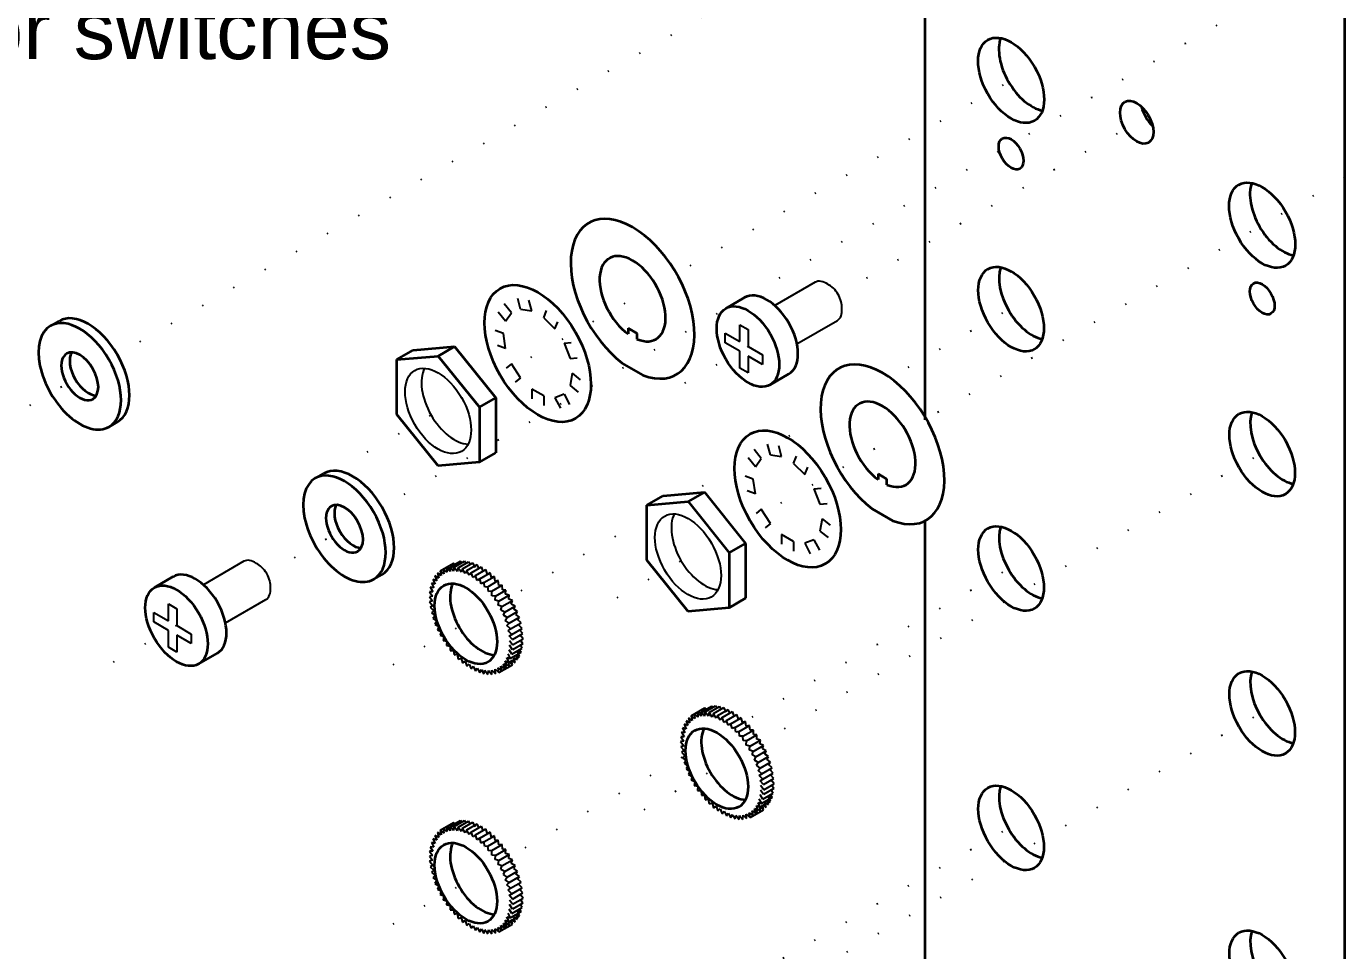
# Model space of a CAD drawing. Header units: millimetres. Extents: x 10 to 410, y 10 to 287.
# Drawn here: x 80.8 to 190.5, y 104.3 to 181.2 of the extents above; entities that cross this region are included whole.
import ezdxf

# ---------------------------------------------------------------- set-up
doc = ezdxf.new("R2010")
doc.units = ezdxf.units.MM
doc.linetypes.add('ACAD_ISO07W100', pattern=[3, 0.1, -2.9])
for name, color, linetype, lineweight, true_color in [('assembly lines', 14, 'ACAD_ISO07W100', 25, 0x800000), ('details', 7, 'Continuous', 25, 0x000000), ('holes', 7, 'Continuous', 35, 0x000000), ('notes', 94, 'Continuous', 25, 0x008000), ('outlines', 7, 'Continuous', 35, 0x000000)]:
    doc.layers.add(name, color=color, linetype=linetype, lineweight=lineweight, true_color=true_color)
doc.styles.add('textstyle40', font='')
doc.styles.get('textstyle40').set_extended_font_data('Nimbus Sans L')

msp = doc.modelspace()

# ---------------------------------------------------------------- linework, layer by layer
at = {"layer": 'assembly lines'}
for p, q in [((163.08, 196.98), (88.41, 153.86)), ((185.08, 184.28), (110.43, 141.18)), ((164.7, 177.82), (134.92, 160.62)), ((174.18, 173.78), (148.38, 158.87)), ((190.51, 168.6), (155.61, 148.45)), ((133.22, 159.64), (126.51, 155.77)), ((164.65, 158.84), (152.69, 151.94)), ((125.47, 155.17), (118.97, 151.42)), ((140.88, 154.55), (134.7, 150.98)), ((86.37, 152.69), (79.81, 148.9)), ((117.04, 150.3), (108.25, 145.23)), ((146.95, 148.62), (144.11, 146.98)), ((184.07, 148.46), (182.69, 147.66)), ((154.01, 147.52), (147.3, 143.65)), ((185.53, 146.78), (141.87, 121.57)), ((139.75, 144.46), (136.02, 142.31)), ((146.26, 143.05), (139.75, 139.3)), ((108.39, 140), (100.84, 135.64)), ((132.45, 140.25), (120.98, 133.63)), ((137.83, 138.18), (129.04, 133.11)), ((164.65, 137.25), (139.54, 122.75)), ((119.19, 132.59), (111.19, 127.97)), ((93.34, 131.31), (87.16, 127.74)), ((184.07, 126.87), (182.69, 126.07)), ((185.53, 125.19), (141.87, 99.98)), ((135.38, 120.35), (120.98, 112.04)), ((140.08, 120.53), (132.07, 115.91)), ((164.65, 115.66), (140.41, 101.66)), ((119.19, 111), (111.19, 106.38)), ((184.07, 105.28), (182.69, 104.48))]:
    msp.add_line(p, q, dxfattribs=at)
at = {"layer": 'details'}
for p, q in [((146.47, 159.9), (143.1, 157.95)), ((121.19, 157.35), (120.59, 158.1)), ((121.95, 157.65), (121.72, 158.54)), ((122.89, 157.5), (122.65, 158.39)), ((120.7, 156.64), (120.1, 157.39)), ((120.7, 156.64), (121.19, 157.35)), ((121.95, 157.65), (122.89, 157.5)), ((123.88, 156.93), (124.12, 157.54)), ((123.88, 156.93), (124.81, 156)), ((120.53, 155.62), (119.84, 155.87)), ((124.81, 156), (125.05, 156.61)), ((140.19, 156.35), (140.88, 155.95)), ((140.19, 154.95), (140.19, 156.35)), ((140.88, 155.95), (140.88, 154.55)), ((144.94, 154.77), (148.31, 156.71)), ((120.7, 154.39), (120.02, 154.64)), ((120.7, 154.39), (120.53, 155.62)), ((125.57, 154.82), (126.17, 154.88)), ((125.57, 154.82), (126.07, 153.54)), ((138.97, 154.85), (138.97, 155.65)), ((138.97, 155.65), (140.19, 154.95)), ((140.19, 154.15), (138.97, 154.85)), ((126.07, 153.54), (126.67, 153.6)), ((140.19, 152.75), (140.19, 154.15)), ((140.88, 154.55), (142.09, 153.85)), ((142.09, 153.05), (140.88, 153.75)), ((140.88, 153.75), (140.88, 152.35)), ((142.09, 153.85), (142.09, 153.05)), ((121.19, 153.11), (120.75, 152.75)), ((121.95, 151.93), (121.19, 153.11)), ((140.88, 152.35), (140.19, 152.75)), ((121.95, 151.93), (121.51, 151.58)), ((126.24, 152.31), (126.07, 151.29)), ((126.24, 152.31), (126.92, 151.78)), ((122.89, 151), (122.89, 150.2)), ((123.88, 150.43), (122.89, 151)), ((123.88, 150.43), (123.88, 149.63)), ((125.57, 150.58), (124.81, 150.28)), ((124.81, 150.28), (125.26, 149.41)), ((125.57, 150.58), (126.02, 149.71)), ((126.07, 151.29), (126.75, 150.75)), ((141.98, 145.23), (141.38, 145.98)), ((142.74, 145.53), (142.5, 146.42)), ((143.67, 145.38), (143.44, 146.27)), ((141.49, 144.53), (140.89, 145.27)), ((141.49, 144.53), (141.98, 145.23)), ((142.74, 145.53), (143.67, 145.38)), ((144.67, 144.81), (144.9, 145.42)), ((144.67, 144.81), (145.6, 143.88)), ((141.31, 143.5), (140.63, 143.75)), ((145.6, 143.88), (145.84, 144.49)), ((141.49, 142.27), (141.31, 143.5)), ((146.36, 142.7), (146.96, 142.76)), ((146.36, 142.7), (146.86, 141.42)), ((141.49, 142.27), (140.8, 142.52)), ((141.98, 140.99), (141.54, 140.63)), ((142.74, 139.81), (141.98, 140.99)), ((146.86, 141.42), (147.46, 141.48)), ((142.74, 139.81), (142.3, 139.46)), ((147.03, 140.2), (146.86, 139.17)), ((147.03, 140.2), (147.71, 139.66)), ((143.67, 138.88), (143.67, 138.08)), ((144.67, 138.31), (143.67, 138.88)), ((144.67, 138.31), (144.67, 137.51)), ((146.36, 138.46), (145.6, 138.16)), ((146.36, 138.46), (146.81, 137.59)), ((146.86, 139.17), (147.54, 138.63)), ((145.6, 138.16), (146.04, 137.29)), ((98.93, 136.66), (95.56, 134.71)), ((115.25, 135.87), (116.38, 136.52)), ((115.51, 136.02), (115.56, 135.63)), ((115.81, 135.75), (115.51, 136.02)), ((115.79, 136.12), (115.81, 135.75)), ((116.08, 135.82), (115.79, 136.12)), ((116.2, 135.97), (115.89, 136.18)), ((116.1, 136.17), (116.08, 135.82)), ((116.1, 136.17), (116.96, 136.67)), ((116.37, 135.84), (116.1, 136.17)), ((116.12, 136.37), (116.2, 135.97)), ((116.43, 136.13), (116.12, 136.37)), ((116.42, 136.18), (116.37, 135.84)), ((116.38, 136.52), (116.43, 136.13)), ((116.68, 136.25), (116.38, 136.52)), ((116.42, 136.18), (117.29, 136.68)), ((116.68, 135.82), (116.42, 136.18)), ((116.76, 136.13), (116.68, 135.82)), ((116.76, 136.13), (117.62, 136.63)), ((117, 135.76), (116.76, 136.13)), ((117.07, 136.55), (116.96, 136.67)), ((117.11, 136.04), (117, 135.76)), ((117.11, 136.04), (117.97, 136.54)), ((117.33, 135.65), (117.11, 136.04)), ((117.41, 136.51), (117.29, 136.68)), ((117.47, 135.89), (118.33, 136.39)), ((117.76, 136.41), (117.62, 136.63)), ((117.83, 135.71), (118.69, 136.21)), ((118.19, 136.15), (117.97, 136.54)), ((118.48, 136.09), (118.33, 136.39)), ((118.84, 135.85), (118.69, 136.21)), ((114.66, 135.16), (114.84, 134.76)), ((114.97, 135.04), (114.66, 135.16)), ((114.83, 135.44), (114.97, 135.04)), ((115.14, 135.27), (114.83, 135.44)), ((115.03, 135.68), (115.14, 135.27)), ((115.34, 135.47), (115.03, 135.68)), ((115.25, 135.87), (115.34, 135.47)), ((115.56, 135.63), (115.25, 135.87)), ((117.47, 135.89), (117.33, 135.65)), ((117.66, 135.5), (117.47, 135.89)), ((117.83, 135.71), (117.66, 135.5)), ((118, 135.31), (117.83, 135.71)), ((118.19, 135.48), (118, 135.31)), ((118.19, 135.48), (119.06, 135.98)), ((118.33, 135.07), (118.19, 135.48)), ((118.55, 135.2), (118.33, 135.07)), ((118.55, 135.2), (119.41, 135.7)), ((118.66, 134.8), (118.55, 135.2)), ((118.9, 134.89), (119.77, 135.39)), ((119.2, 135.57), (119.06, 135.98)), ((119.41, 135.7), (119.2, 135.57)), ((119.24, 134.55), (120.1, 135.05)), ((119.52, 135.3), (119.41, 135.7)), ((119.77, 135.39), (119.52, 135.3)), ((119.84, 135), (119.77, 135.39)), ((120.1, 135.05), (119.84, 135)), ((120.15, 134.66), (120.1, 135.05)), ((114.38, 134.11), (114.63, 133.75)), ((114.66, 134.11), (114.38, 134.11)), ((114.44, 134.5), (114.66, 134.11)), ((114.73, 134.45), (114.44, 134.5)), ((114.53, 134.85), (114.73, 134.45)), ((114.84, 134.76), (114.53, 134.85)), ((118.9, 134.89), (118.66, 134.8)), ((118.98, 134.5), (118.9, 134.89)), ((119.24, 134.55), (118.98, 134.5)), ((119.28, 134.16), (119.24, 134.55)), ((119.56, 134.17), (119.28, 134.16)), ((119.56, 134.17), (120.43, 134.67)), ((119.57, 133.8), (119.56, 134.17)), ((119.86, 133.77), (119.57, 133.8)), ((119.86, 133.77), (120.73, 134.27)), ((120.43, 134.67), (120.15, 134.66)), ((120.15, 133.34), (121.01, 133.84)), ((120.44, 134.3), (120.43, 134.67)), ((120.73, 134.27), (120.44, 134.3)), ((120.71, 133.92), (120.73, 134.27)), ((121.01, 133.84), (120.71, 133.92)), ((120.96, 133.52), (121.01, 133.84)), ((92.65, 133.11), (93.34, 132.71)), ((92.65, 131.71), (92.65, 133.11)), ((93.34, 132.71), (93.34, 131.31)), ((97.4, 131.53), (100.77, 133.48)), ((114.63, 133.75), (114.36, 133.71)), ((114.36, 133.71), (114.63, 133.36)), ((114.63, 133.36), (114.38, 133.28)), ((114.38, 133.28), (114.66, 132.96)), ((114.66, 132.96), (114.44, 132.83)), ((114.44, 132.83), (114.73, 132.54)), ((119.85, 133.42), (119.86, 133.77)), ((120.15, 133.34), (119.85, 133.42)), ((120.09, 133.02), (120.15, 133.34)), ((120.4, 132.9), (120.09, 133.02)), ((120.32, 132.6), (120.4, 132.9)), ((120.4, 132.9), (121.27, 133.4)), ((120.63, 132.44), (121.5, 132.94)), ((121.27, 133.4), (120.96, 133.52)), ((121.18, 133.1), (121.27, 133.4)), ((121.5, 132.94), (121.18, 133.1)), ((121.38, 132.67), (121.5, 132.94)), ((91.44, 131.61), (91.44, 132.41)), ((91.44, 132.41), (92.65, 131.71)), ((92.65, 130.91), (91.44, 131.61)), ((114.73, 132.54), (114.53, 132.37)), ((114.53, 132.37), (114.84, 132.11)), ((114.84, 132.11), (114.66, 131.91)), ((114.66, 131.91), (114.97, 131.68)), ((114.97, 131.68), (114.83, 131.44)), ((120.63, 132.44), (120.32, 132.6)), ((120.52, 132.17), (120.63, 132.44)), ((120.83, 131.98), (120.52, 132.17)), ((120.68, 131.74), (120.83, 131.98)), ((120.99, 131.51), (120.68, 131.74)), ((120.83, 131.98), (121.69, 132.48)), ((120.99, 131.51), (121.86, 132.01)), ((121.69, 132.48), (121.38, 132.67)), ((121.55, 132.24), (121.69, 132.48)), ((121.86, 132.01), (121.55, 132.24)), ((121.69, 131.81), (121.86, 132.01)), ((121.99, 131.54), (121.69, 131.81)), ((92.65, 129.51), (92.65, 130.91)), ((93.34, 131.31), (94.55, 130.61)), ((94.55, 130.61), (94.55, 129.81)), ((114.83, 131.44), (115.14, 131.24)), ((115.14, 131.24), (115.03, 130.97)), ((115.03, 130.97), (115.34, 130.82)), ((115.34, 130.82), (115.25, 130.52)), ((115.25, 130.52), (115.56, 130.4)), ((120.82, 131.31), (120.99, 131.51)), ((121.12, 131.04), (120.82, 131.31)), ((120.92, 130.88), (121.12, 131.04)), ((121.22, 130.58), (120.92, 130.88)), ((120.99, 130.46), (121.22, 130.58)), ((121.12, 131.04), (121.99, 131.54)), ((121.22, 130.58), (122.08, 131.08)), ((121.27, 130.14), (122.14, 130.64)), ((121.79, 131.38), (121.99, 131.54)), ((122.08, 131.08), (121.79, 131.38)), ((121.86, 130.96), (122.08, 131.08)), ((122.14, 130.64), (121.86, 130.96)), ((122.16, 130.21), (121.93, 130.51)), ((93.34, 129.11), (92.65, 129.51)), ((94.55, 129.81), (93.34, 130.51)), ((93.34, 130.51), (93.34, 129.11)), ((115.56, 130.4), (115.51, 130.07)), ((115.51, 130.07), (115.81, 130)), ((115.81, 130), (115.79, 129.65)), ((115.79, 129.65), (116.08, 129.61)), ((116.08, 129.61), (116.1, 129.24)), ((121.27, 130.14), (120.99, 130.46)), ((121.29, 129.71), (121.03, 130.05)), ((121.27, 129.3), (121.03, 129.67)), ((121.22, 128.92), (122.08, 129.42)), ((122.14, 129.8), (121.27, 129.3)), ((121.29, 129.71), (122.16, 130.21)), ((122.08, 129.42), (121.93, 129.68)), ((122.14, 129.8), (121.95, 130.09)), ((116.1, 129.24), (116.37, 129.25)), ((116.37, 129.25), (116.42, 128.87)), ((116.42, 128.87), (116.68, 128.92)), ((116.68, 128.92), (116.76, 128.52)), ((116.76, 128.52), (117, 128.61)), ((117, 128.61), (117.11, 128.21)), ((117.11, 128.21), (117.33, 128.34)), ((117.33, 128.34), (117.47, 127.94)), ((120.83, 127.98), (120.68, 128.38)), ((120.68, 128.38), (120.99, 128.25)), ((120.99, 128.25), (120.82, 128.65)), ((120.82, 128.65), (121.12, 128.57)), ((121.12, 128.57), (120.92, 128.96)), ((121.22, 128.92), (120.99, 129.3)), ((120.99, 128.25), (121.86, 128.75)), ((121.99, 129.07), (121.12, 128.57)), ((121.27, 128.04), (121.18, 128.44)), ((121.18, 128.44), (121.5, 128.24)), ((121.5, 128.24), (121.38, 128.64)), ((121.38, 128.64), (121.69, 128.48)), ((121.69, 128.48), (121.55, 128.88)), ((121.55, 128.88), (121.86, 128.75)), ((121.86, 128.75), (121.69, 129.15)), ((121.69, 129.15), (121.99, 129.07)), ((121.99, 129.07), (121.87, 129.3)), ((117.47, 127.94), (117.66, 128.11)), ((117.66, 128.11), (117.83, 127.71)), ((117.83, 127.71), (118, 127.92)), ((118, 127.92), (118.19, 127.52)), ((118.19, 127.52), (118.33, 127.76)), ((118.33, 127.76), (118.55, 127.38)), ((118.55, 127.38), (118.66, 127.65)), ((118.66, 127.65), (118.9, 127.29)), ((118.9, 127.29), (118.98, 127.59)), ((118.98, 127.59), (119.24, 127.24)), ((119.24, 127.24), (119.28, 127.57)), ((119.28, 127.57), (119.56, 127.24)), ((119.56, 127.24), (119.57, 127.6)), ((119.57, 127.6), (119.86, 127.3)), ((119.86, 127.3), (119.85, 127.67)), ((119.85, 127.67), (120.15, 127.4)), ((120.15, 127.4), (120.09, 127.78)), ((120.09, 127.78), (120.4, 127.54)), ((120.15, 127.4), (121.27, 128.04)), ((120.4, 127.54), (120.32, 127.94)), ((120.32, 127.94), (120.63, 127.74)), ((120.63, 127.74), (120.52, 128.14)), ((120.52, 128.14), (120.83, 127.98)), ((120.73, 127.8), (120.71, 128.17)), ((120.71, 128.17), (121.01, 127.9)), ((121.01, 127.9), (120.96, 128.28)), ((120.96, 128.28), (121.27, 128.04)), ((136.14, 123.81), (137.27, 124.46)), ((136.4, 123.96), (136.45, 123.57)), ((136.7, 123.69), (136.4, 123.96)), ((136.68, 124.06), (136.7, 123.69)), ((136.97, 123.76), (136.68, 124.06)), ((137.09, 123.91), (136.78, 124.12)), ((136.99, 124.11), (136.97, 123.76)), ((136.99, 124.11), (137.85, 124.61)), ((137.26, 123.78), (136.99, 124.11)), ((137.01, 124.31), (137.09, 123.91)), ((137.32, 124.07), (137.01, 124.31)), ((137.31, 124.12), (137.26, 123.78)), ((137.27, 124.46), (137.32, 124.07)), ((137.57, 124.19), (137.27, 124.46)), ((137.31, 124.12), (138.17, 124.62)), ((137.57, 123.76), (137.31, 124.12)), ((137.65, 124.07), (137.57, 123.76)), ((137.65, 124.07), (138.51, 124.57)), ((137.89, 123.7), (137.65, 124.07)), ((137.96, 124.49), (137.85, 124.61)), ((138, 123.98), (137.89, 123.7)), ((138, 123.98), (138.86, 124.48)), ((138.22, 123.59), (138, 123.98)), ((138.3, 124.45), (138.17, 124.62)), ((138.36, 123.83), (139.22, 124.33)), ((138.65, 124.35), (138.51, 124.57)), ((138.72, 123.65), (139.58, 124.15)), ((139.08, 124.09), (138.86, 124.48)), ((139.37, 124.03), (139.22, 124.33)), ((139.73, 123.79), (139.58, 124.15)), ((135.55, 123.1), (135.73, 122.7)), ((135.86, 122.98), (135.55, 123.1)), ((135.72, 123.38), (135.86, 122.98)), ((136.03, 123.21), (135.72, 123.38)), ((135.92, 123.62), (136.03, 123.21)), ((136.23, 123.41), (135.92, 123.62)), ((136.14, 123.81), (136.23, 123.41)), ((136.45, 123.57), (136.14, 123.81)), ((138.36, 123.83), (138.22, 123.59)), ((138.55, 123.44), (138.36, 123.83)), ((138.72, 123.65), (138.55, 123.44)), ((138.89, 123.25), (138.72, 123.65)), ((139.08, 123.42), (138.89, 123.25)), ((139.08, 123.42), (139.95, 123.92)), ((139.22, 123.01), (139.08, 123.42)), ((139.44, 123.14), (139.22, 123.01)), ((139.44, 123.14), (140.3, 123.64)), ((139.55, 122.74), (139.44, 123.14)), ((139.79, 122.83), (140.65, 123.33)), ((140.08, 123.51), (139.95, 123.92)), ((140.3, 123.64), (140.08, 123.51)), ((140.13, 122.49), (140.99, 122.99)), ((140.41, 123.24), (140.3, 123.64)), ((140.65, 123.33), (140.41, 123.24)), ((140.73, 122.94), (140.65, 123.33)), ((140.99, 122.99), (140.73, 122.94)), ((141.04, 122.6), (140.99, 122.99)), ((135.27, 122.05), (135.52, 121.69)), ((135.55, 122.05), (135.27, 122.05)), ((135.33, 122.44), (135.55, 122.05)), ((135.62, 122.39), (135.33, 122.44)), ((135.42, 122.79), (135.62, 122.39)), ((135.73, 122.7), (135.42, 122.79)), ((139.79, 122.83), (139.55, 122.74)), ((139.87, 122.44), (139.79, 122.83)), ((140.13, 122.49), (139.87, 122.44)), ((140.17, 122.1), (140.13, 122.49)), ((140.45, 122.11), (140.17, 122.1)), ((140.45, 122.11), (141.32, 122.61)), ((140.46, 121.74), (140.45, 122.11)), ((140.75, 121.71), (140.46, 121.74)), ((140.75, 121.71), (141.62, 122.21)), ((141.32, 122.61), (141.04, 122.6)), ((141.04, 121.28), (141.9, 121.78)), ((141.33, 122.24), (141.32, 122.61)), ((141.62, 122.21), (141.33, 122.24)), ((141.6, 121.86), (141.62, 122.21)), ((141.9, 121.78), (141.6, 121.86)), ((141.85, 121.46), (141.9, 121.78)), ((135.52, 121.69), (135.25, 121.65)), ((135.25, 121.65), (135.52, 121.3)), ((135.52, 121.3), (135.27, 121.22)), ((135.27, 121.22), (135.55, 120.9)), ((135.55, 120.9), (135.33, 120.77)), ((135.33, 120.77), (135.62, 120.48)), ((140.73, 121.36), (140.75, 121.71)), ((141.04, 121.28), (140.73, 121.36)), ((140.98, 120.96), (141.04, 121.28)), ((141.29, 120.84), (140.98, 120.96)), ((141.21, 120.54), (141.29, 120.84)), ((141.29, 120.84), (142.16, 121.34)), ((141.52, 120.38), (142.39, 120.88)), ((142.16, 121.34), (141.85, 121.46)), ((142.07, 121.04), (142.16, 121.34)), ((142.39, 120.88), (142.07, 121.04)), ((142.27, 120.61), (142.39, 120.88)), ((135.62, 120.48), (135.42, 120.31)), ((135.42, 120.31), (135.73, 120.05)), ((135.73, 120.05), (135.55, 119.85)), ((135.55, 119.85), (135.86, 119.62)), ((135.86, 119.62), (135.72, 119.38)), ((141.52, 120.38), (141.21, 120.54)), ((141.41, 120.11), (141.52, 120.38)), ((141.72, 119.92), (141.41, 120.11)), ((141.57, 119.68), (141.72, 119.92)), ((141.88, 119.45), (141.57, 119.68)), ((141.72, 119.92), (142.58, 120.42)), ((141.88, 119.45), (142.75, 119.95)), ((142.58, 120.42), (142.27, 120.61)), ((142.44, 120.18), (142.58, 120.42)), ((142.75, 119.95), (142.44, 120.18)), ((142.58, 119.75), (142.75, 119.95)), ((142.88, 119.48), (142.58, 119.75)), ((135.72, 119.38), (136.03, 119.18)), ((136.03, 119.18), (135.92, 118.91)), ((135.92, 118.91), (136.23, 118.76)), ((136.23, 118.76), (136.14, 118.46)), ((136.14, 118.46), (136.45, 118.34)), ((141.71, 119.25), (141.88, 119.45)), ((142.01, 118.98), (141.71, 119.25)), ((141.81, 118.82), (142.01, 118.98)), ((142.11, 118.52), (141.81, 118.82)), ((141.88, 118.4), (142.11, 118.52)), ((142.01, 118.98), (142.88, 119.48)), ((142.11, 118.52), (142.97, 119.02)), ((142.16, 118.08), (143.03, 118.58)), ((142.68, 119.32), (142.88, 119.48)), ((142.97, 119.02), (142.68, 119.32)), ((142.75, 118.9), (142.97, 119.02)), ((143.03, 118.58), (142.75, 118.9)), ((143.05, 118.15), (142.81, 118.45)), ((136.45, 118.34), (136.4, 118.01)), ((136.4, 118.01), (136.7, 117.94)), ((136.7, 117.94), (136.68, 117.59)), ((136.68, 117.59), (136.97, 117.55)), ((136.97, 117.55), (136.99, 117.18)), ((142.16, 118.08), (141.88, 118.4)), ((142.18, 117.65), (141.92, 117.99)), ((142.16, 117.24), (141.92, 117.61)), ((142.11, 116.86), (142.97, 117.36)), ((143.03, 117.74), (142.16, 117.24)), ((142.18, 117.65), (143.05, 118.15)), ((142.97, 117.36), (142.82, 117.62)), ((143.03, 117.74), (142.84, 118.03)), ((136.99, 117.18), (137.26, 117.19)), ((137.26, 117.19), (137.31, 116.81)), ((137.31, 116.81), (137.57, 116.86)), ((137.57, 116.86), (137.65, 116.46)), ((137.65, 116.46), (137.89, 116.55)), ((137.89, 116.55), (138, 116.15)), ((138, 116.15), (138.22, 116.28)), ((138.22, 116.28), (138.36, 115.88)), ((141.72, 115.92), (141.57, 116.32)), ((141.57, 116.32), (141.88, 116.19)), ((141.88, 116.19), (141.71, 116.59)), ((141.71, 116.59), (142.01, 116.51)), ((142.01, 116.51), (141.81, 116.9)), ((142.11, 116.86), (141.88, 117.24)), ((141.88, 116.19), (142.75, 116.69)), ((142.88, 117.01), (142.01, 116.51)), ((142.16, 115.98), (142.07, 116.38)), ((142.07, 116.38), (142.39, 116.18)), ((142.39, 116.18), (142.27, 116.58)), ((142.27, 116.58), (142.58, 116.42)), ((142.58, 116.42), (142.44, 116.82)), ((142.44, 116.82), (142.75, 116.69)), ((142.75, 116.69), (142.58, 117.09)), ((142.58, 117.09), (142.88, 117.01)), ((142.88, 117.01), (142.76, 117.24)), ((138.36, 115.88), (138.55, 116.05)), ((138.55, 116.05), (138.72, 115.65)), ((138.72, 115.65), (138.89, 115.86)), ((138.89, 115.86), (139.08, 115.46)), ((139.08, 115.46), (139.22, 115.7)), ((139.22, 115.7), (139.44, 115.32)), ((139.44, 115.32), (139.55, 115.59)), ((139.55, 115.59), (139.79, 115.22)), ((139.79, 115.22), (139.87, 115.53)), ((139.87, 115.53), (140.13, 115.18)), ((140.13, 115.18), (140.17, 115.51)), ((140.17, 115.51), (140.45, 115.18)), ((140.45, 115.18), (140.46, 115.54)), ((140.46, 115.54), (140.75, 115.24)), ((140.75, 115.24), (140.73, 115.61)), ((140.73, 115.61), (141.04, 115.34)), ((141.04, 115.34), (140.98, 115.72)), ((140.98, 115.72), (141.29, 115.48)), ((141.04, 115.34), (142.16, 115.98)), ((141.29, 115.48), (141.21, 115.88)), ((141.21, 115.88), (141.52, 115.68)), ((141.52, 115.68), (141.41, 116.08)), ((141.41, 116.08), (141.72, 115.92)), ((141.62, 115.74), (141.6, 116.11)), ((141.6, 116.11), (141.9, 115.84)), ((141.9, 115.84), (141.85, 116.22)), ((141.85, 116.22), (142.16, 115.98)), ((115.03, 114.09), (115.14, 113.68)), ((115.34, 113.88), (115.03, 114.09)), ((115.25, 114.28), (116.38, 114.93)), ((115.25, 114.28), (115.34, 113.88)), ((115.56, 114.04), (115.25, 114.28)), ((115.51, 114.43), (115.56, 114.04)), ((115.81, 114.16), (115.51, 114.43)), ((115.79, 114.53), (115.81, 114.16)), ((116.08, 114.23), (115.79, 114.53)), ((116.2, 114.38), (115.89, 114.59)), ((116.1, 114.58), (116.08, 114.23)), ((116.1, 114.58), (116.96, 115.08)), ((116.37, 114.25), (116.1, 114.58)), ((116.12, 114.78), (116.2, 114.38)), ((116.43, 114.54), (116.12, 114.78)), ((116.42, 114.58), (116.37, 114.25)), ((116.38, 114.93), (116.43, 114.54)), ((116.68, 114.66), (116.38, 114.93)), ((116.42, 114.58), (117.29, 115.08)), ((116.68, 114.23), (116.42, 114.58)), ((116.76, 114.54), (116.68, 114.23)), ((116.76, 114.54), (117.62, 115.04)), ((117, 114.17), (116.76, 114.54)), ((117.07, 114.96), (116.96, 115.08)), ((117.11, 114.45), (117, 114.17)), ((117.11, 114.45), (117.97, 114.95)), ((117.33, 114.06), (117.11, 114.45)), ((117.41, 114.92), (117.29, 115.08)), ((117.47, 114.3), (117.33, 114.06)), ((117.47, 114.3), (118.33, 114.8)), ((117.66, 113.91), (117.47, 114.3)), ((117.76, 114.82), (117.62, 115.04)), ((117.83, 114.12), (117.66, 113.91)), ((117.83, 114.12), (118.69, 114.62)), ((118, 113.72), (117.83, 114.12)), ((118.19, 114.56), (117.97, 114.95)), ((118.19, 113.89), (119.06, 114.39)), ((118.48, 114.5), (118.33, 114.8)), ((118.55, 113.61), (119.41, 114.11)), ((118.84, 114.26), (118.69, 114.62)), ((119.2, 113.98), (119.06, 114.39)), ((119.41, 114.11), (119.2, 113.98)), ((119.52, 113.71), (119.41, 114.11)), ((114.53, 113.26), (114.73, 112.86)), ((114.84, 113.17), (114.53, 113.26)), ((114.66, 113.57), (114.84, 113.17)), ((114.97, 113.45), (114.66, 113.57)), ((114.83, 113.85), (114.97, 113.45)), ((115.14, 113.68), (114.83, 113.85)), ((118.19, 113.89), (118, 113.72)), ((118.33, 113.48), (118.19, 113.89)), ((118.55, 113.61), (118.33, 113.48)), ((118.66, 113.21), (118.55, 113.61)), ((118.9, 113.3), (118.66, 113.21)), ((118.9, 113.3), (119.77, 113.8)), ((118.98, 112.91), (118.9, 113.3)), ((119.24, 112.96), (120.1, 113.46)), ((119.77, 113.8), (119.52, 113.71)), ((119.56, 112.58), (120.43, 113.08)), ((119.84, 113.41), (119.77, 113.8)), ((120.1, 113.46), (119.84, 113.41)), ((120.15, 113.07), (120.1, 113.46)), ((120.43, 113.08), (120.15, 113.07)), ((120.44, 112.71), (120.43, 113.08)), ((114.63, 112.16), (114.36, 112.12)), ((114.36, 112.12), (114.63, 111.77)), ((114.38, 112.52), (114.63, 112.16)), ((114.66, 112.52), (114.38, 112.52)), ((114.44, 112.9), (114.66, 112.52)), ((114.73, 112.86), (114.44, 112.9)), ((119.24, 112.96), (118.98, 112.91)), ((119.28, 112.57), (119.24, 112.96)), ((119.56, 112.58), (119.28, 112.57)), ((119.57, 112.21), (119.56, 112.58)), ((119.86, 112.18), (119.57, 112.21)), ((119.85, 111.83), (119.86, 112.18)), ((119.86, 112.18), (120.73, 112.68)), ((120.15, 111.75), (121.01, 112.25)), ((120.73, 112.68), (120.44, 112.71)), ((120.71, 112.33), (120.73, 112.68)), ((121.01, 112.25), (120.71, 112.33)), ((120.96, 111.93), (121.01, 112.25)), ((121.27, 111.81), (120.96, 111.93)), ((114.63, 111.77), (114.38, 111.69)), ((114.38, 111.69), (114.66, 111.37)), ((114.66, 111.37), (114.44, 111.24)), ((114.44, 111.24), (114.73, 110.95)), ((114.73, 110.95), (114.53, 110.78)), ((114.53, 110.78), (114.84, 110.52)), ((120.15, 111.75), (119.85, 111.83)), ((120.09, 111.43), (120.15, 111.75)), ((120.4, 111.31), (120.09, 111.43)), ((120.32, 111.01), (120.4, 111.31)), ((120.63, 110.85), (120.32, 111.01)), ((120.4, 111.31), (121.27, 111.81)), ((120.52, 110.58), (120.63, 110.85)), ((120.63, 110.85), (121.5, 111.35)), ((120.83, 110.38), (121.69, 110.88)), ((121.18, 111.51), (121.27, 111.81)), ((121.5, 111.35), (121.18, 111.51)), ((121.38, 111.08), (121.5, 111.35)), ((121.69, 110.88), (121.38, 111.08)), ((121.55, 110.65), (121.69, 110.88)), ((114.84, 110.52), (114.66, 110.32)), ((114.66, 110.32), (114.97, 110.09)), ((114.97, 110.09), (114.83, 109.85)), ((114.83, 109.85), (115.14, 109.65)), ((120.83, 110.38), (120.52, 110.58)), ((120.68, 110.15), (120.83, 110.38)), ((120.99, 109.92), (120.68, 110.15)), ((120.82, 109.72), (120.99, 109.92)), ((121.12, 109.45), (120.82, 109.72)), ((120.99, 109.92), (121.86, 110.42)), ((121.12, 109.45), (121.99, 109.95)), ((121.86, 110.42), (121.55, 110.65)), ((121.69, 110.22), (121.86, 110.42)), ((121.99, 109.95), (121.69, 110.22)), ((121.79, 109.79), (121.99, 109.95)), ((122.08, 109.49), (121.79, 109.79)), ((115.14, 109.65), (115.03, 109.38)), ((115.03, 109.38), (115.34, 109.23)), ((115.34, 109.23), (115.25, 108.93)), ((115.25, 108.93), (115.56, 108.81)), ((115.56, 108.81), (115.51, 108.48)), ((120.92, 109.29), (121.12, 109.45)), ((121.22, 108.99), (120.92, 109.29)), ((120.99, 108.87), (121.22, 108.99)), ((121.27, 108.55), (120.99, 108.87)), ((121.22, 108.99), (122.08, 109.49)), ((121.27, 108.55), (122.14, 109.05)), ((121.29, 108.12), (122.16, 108.62)), ((121.86, 109.37), (122.08, 109.49)), ((122.14, 109.05), (121.86, 109.37)), ((122.16, 108.62), (121.93, 108.92)), ((115.51, 108.48), (115.81, 108.41)), ((115.81, 108.41), (115.79, 108.06)), ((115.79, 108.06), (116.08, 108.02)), ((116.08, 108.02), (116.1, 107.65)), ((116.1, 107.65), (116.37, 107.66)), ((116.37, 107.66), (116.42, 107.28)), ((121.22, 107.33), (120.99, 107.71)), ((121.29, 108.12), (121.03, 108.46)), ((121.27, 107.71), (121.03, 108.08)), ((121.22, 107.33), (122.08, 107.83)), ((122.14, 108.21), (121.27, 107.71)), ((121.86, 107.16), (121.69, 107.56)), ((121.69, 107.56), (121.99, 107.48)), ((121.99, 107.48), (121.87, 107.71)), ((122.08, 107.83), (121.93, 108.09)), ((122.14, 108.21), (121.95, 108.5)), ((116.42, 107.28), (116.68, 107.33)), ((116.68, 107.33), (116.76, 106.93)), ((116.76, 106.93), (117, 107.02)), ((117, 107.02), (117.11, 106.62)), ((117.11, 106.62), (117.33, 106.75)), ((117.33, 106.75), (117.47, 106.35)), ((117.47, 106.35), (117.66, 106.52)), ((117.66, 106.52), (117.83, 106.12)), ((120.15, 105.81), (121.27, 106.45)), ((120.63, 106.15), (120.52, 106.55)), ((120.52, 106.55), (120.83, 106.38)), ((120.83, 106.38), (120.68, 106.79)), ((120.68, 106.79), (120.99, 106.66)), ((120.73, 106.21), (120.71, 106.58)), ((120.71, 106.58), (121.01, 106.31)), ((120.99, 106.66), (120.82, 107.06)), ((120.82, 107.06), (121.12, 106.98)), ((121.12, 106.98), (120.92, 107.37)), ((121.01, 106.31), (120.96, 106.69)), ((120.96, 106.69), (121.27, 106.45)), ((120.99, 106.66), (121.86, 107.16)), ((121.99, 107.48), (121.12, 106.98)), ((121.27, 106.45), (121.18, 106.85)), ((121.18, 106.85), (121.5, 106.65)), ((121.5, 106.65), (121.38, 107.05)), ((121.38, 107.05), (121.69, 106.88)), ((121.69, 106.88), (121.55, 107.29)), ((121.55, 107.29), (121.86, 107.16)), ((117.83, 106.12), (118, 106.33)), ((118, 106.33), (118.19, 105.93)), ((118.19, 105.93), (118.33, 106.17)), ((118.33, 106.17), (118.55, 105.79)), ((118.55, 105.79), (118.66, 106.06)), ((118.66, 106.06), (118.9, 105.69)), ((118.9, 105.69), (118.98, 106)), ((118.98, 106), (119.24, 105.65)), ((119.24, 105.65), (119.28, 105.98)), ((119.28, 105.98), (119.56, 105.65)), ((119.56, 105.65), (119.57, 106.01)), ((119.57, 106.01), (119.86, 105.71)), ((119.86, 105.71), (119.85, 106.08)), ((119.85, 106.08), (120.15, 105.81)), ((120.15, 105.81), (120.09, 106.19)), ((120.09, 106.19), (120.4, 105.95)), ((120.4, 105.95), (120.32, 106.35)), ((120.32, 106.35), (120.63, 106.15))]:
    msp.add_line(p, q, dxfattribs=at)
for centre, major_axis, start_param, end_param in [((147.39, 158.3), (-0.92, 1.59), 5.403174, 0), ((147.62, 158.44), (-0.75, 1.3), 3.822504, 5.602278), ((147.39, 158.3), (-0.92, 1.59), 3.141593, 4.021609), ((116.45, 149.96), (-1.94, 3.37), 0.357204, 2.784389), ((137.24, 137.85), (-1.94, 3.37), 0.357204, 2.784389), ((99.85, 135.07), (-0.92, 1.59), 5.403174, 0), ((100.08, 135.2), (-0.75, 1.3), 3.822504, 5.602278), ((99.85, 135.07), (-0.92, 1.59), 3.141593, 4.021609)]:
    msp.add_ellipse(centre, major_axis=major_axis, ratio=0.57735, start_param=start_param, end_param=end_param, dxfattribs=at)
for centre in [(115.09, 149.18), (135.88, 137.06)]:
    msp.add_ellipse(centre, major_axis=(-1.94, 3.37), ratio=0.57735, dxfattribs=at)
at = {"layer": 'holes'}
for centre, major_axis in [((162.76, 176.7), (-1.94, 3.37)), ((173.21, 173.21), (-0.98, 1.7)), ((162.76, 170.6), (-0.73, 1.26)), ((183.65, 164.64), (-1.94, 3.37)), ((162.76, 157.65), (-1.93, 3.34)), ((183.65, 158.54), (-0.73, 1.26)), ((183.65, 145.59), (-1.93, 3.34)), ((162.76, 136.06), (-1.93, 3.34)), ((183.65, 124), (-1.93, 3.34)), ((162.76, 114.47), (-1.93, 3.34)), ((183.65, 102.41), (-1.93, 3.34))]:
    msp.add_ellipse(centre, major_axis=major_axis, ratio=0.57735, dxfattribs=at)
for centre, major_axis, start_param, end_param in [((164.49, 177.7), (-1.94, 3.37), 0.461631, 2.679962), ((174.94, 174.21), (-0.98, 1.7), 1.084048, 2.057544), ((185.38, 165.64), (-1.94, 3.37), 0.461631, 2.679962), ((164.49, 158.65), (-1.93, 3.34), 0.465583, 2.676009), ((185.38, 146.59), (-1.93, 3.34), 0.465583, 2.676009), ((164.49, 137.06), (-1.93, 3.34), 0.465583, 2.676009), ((185.38, 125), (-1.93, 3.34), 0.465583, 2.676009), ((164.49, 115.47), (-1.93, 3.34), 0.465583, 2.676009), ((185.38, 103.41), (-1.93, 3.34), 0.465583, 2.676009)]:
    msp.add_ellipse(centre, major_axis=major_axis, ratio=0.57735, start_param=start_param, end_param=end_param, dxfattribs=at)
at = {"layer": 'outlines'}
for p, q in [((155.61, 148.45), (155.61, 202.66)), ((190.51, 182.51), (190.51, 55.01)), ((139.03, 157.72), (140.59, 158.62)), ((82.86, 156.26), (83.56, 156.66)), ((131.64, 155.63), (130.91, 156.06)), ((130.91, 156.06), (130.91, 155.59)), ((131.64, 155.16), (131.64, 155.63)), ((111.66, 153.45), (113.02, 154.23)), ((111.66, 153.45), (115.09, 153.75)), ((113.02, 154.23), (116.45, 154.54)), ((116.45, 154.54), (115.09, 153.75)), ((115.09, 153.75), (118.53, 149.49)), ((116.45, 154.54), (119.89, 150.27)), ((111.66, 148.87), (111.66, 153.45)), ((132.14, 152.16), (130.41, 153.16)), ((142.71, 151.36), (144.26, 152.26)), ((118.53, 149.49), (119.89, 150.27)), ((119.89, 150.27), (119.89, 145.7)), ((118.53, 149.49), (118.53, 144.91)), ((87.71, 147.86), (88.41, 148.26)), ((115.09, 144.6), (111.66, 148.87)), ((118.53, 144.91), (115.09, 144.6)), ((118.53, 144.91), (119.89, 145.7)), ((104.88, 143.57), (105.58, 143.98)), ((152.43, 143.51), (151.69, 143.94)), ((151.69, 143.94), (151.69, 143.47)), ((152.43, 143.04), (152.43, 143.51)), ((132.45, 141.33), (133.81, 142.11)), ((132.45, 141.33), (135.88, 141.64)), ((133.81, 142.11), (137.24, 142.42)), ((137.24, 142.42), (135.88, 141.64)), ((135.88, 141.64), (139.31, 137.37)), ((137.24, 142.42), (140.67, 138.15)), ((132.45, 136.75), (132.45, 141.33)), ((152.93, 140.04), (151.2, 141.04)), ((155.61, 75.16), (155.61, 140.04)), ((139.31, 137.37), (140.67, 138.15)), ((139.31, 137.37), (139.31, 132.79)), ((140.67, 138.15), (140.67, 133.58)), ((135.88, 132.49), (132.45, 136.75)), ((91.49, 134.49), (93.05, 135.39)), ((109.73, 135.17), (110.43, 135.57)), ((139.31, 132.79), (135.88, 132.49)), ((139.31, 132.79), (140.67, 133.58)), ((95.17, 128.12), (96.73, 129.02))]:
    msp.add_line(p, q, dxfattribs=at)
for centre, major_axis, start_param, end_param in [((131.27, 158.52), (-3.64, 6.31), 2.525207, 2.187182), ((131.27, 158.52), (-1.94, 3.37), 2.490456, 2.221933), ((142.43, 155.44), (-1.84, 3.18), 3.141593, 0), ((85.28, 152.06), (-2.43, 4.2), 3.141593, 0), ((85.98, 152.46), (-2.43, 4.2), 3.141593, 0), ((85.28, 152.06), (-2.43, 4.2), 0, 3.141593), ((85.28, 152.06), (-1.09, 1.89), 0, 3.141593), ((85.28, 152.06), (-1.09, 1.89), 3.141593, 0), ((85.98, 152.46), (-1.09, 1.89), 0.327602, 2.813991), ((152.06, 146.4), (-3.64, 6.31), 2.525207, 2.187182), ((152.06, 146.4), (-1.94, 3.37), 2.490456, 2.221933), ((107.3, 139.37), (-2.43, 4.2), 3.141593, 0), ((108, 139.77), (-2.43, 4.2), 3.141593, 0), ((107.3, 139.37), (-2.43, 4.2), 0, 3.141593), ((107.3, 139.37), (-1.09, 1.89), 3.141593, 0), ((107.3, 139.37), (-1.09, 1.89), 0, 3.141593), ((108, 139.77), (-1.09, 1.89), 0.327602, 2.813991), ((94.89, 132.2), (-1.84, 3.18), 3.141593, 0), ((118.69, 132.21), (-1.84, 3.18), 0.361367, 2.780226), ((139.58, 120.15), (-1.84, 3.18), 0.361367, 2.780226), ((118.69, 110.62), (-1.84, 3.18), 0.361367, 2.780226)]:
    msp.add_ellipse(centre, major_axis=major_axis, ratio=0.57735, start_param=start_param, end_param=end_param, dxfattribs=at)
for centre, major_axis in [((123.38, 153.96), (-3.13, 5.41)), ((140.87, 154.54), (-1.84, 3.18)), ((144.17, 141.85), (-3.13, 5.41)), ((93.33, 131.3), (-1.84, 3.18)), ((117.4, 131.46), (-1.84, 3.18)), ((138.28, 119.4), (-1.84, 3.18)), ((117.4, 109.87), (-1.84, 3.18))]:
    msp.add_ellipse(centre, major_axis=major_axis, ratio=0.57735, dxfattribs=at)

# ---------------------------------------------------------------- texts
at = {"layer": 'notes', "insert": (74.83, 185), "char_height": 3, "attachment_point": 4, "style": 'textstyle40'}
msp.add_mtext('\\H4.92857;2× 1/4" hardware\\Pfor switches', dxfattribs=at)

doc.saveas('drawing.dxf')
